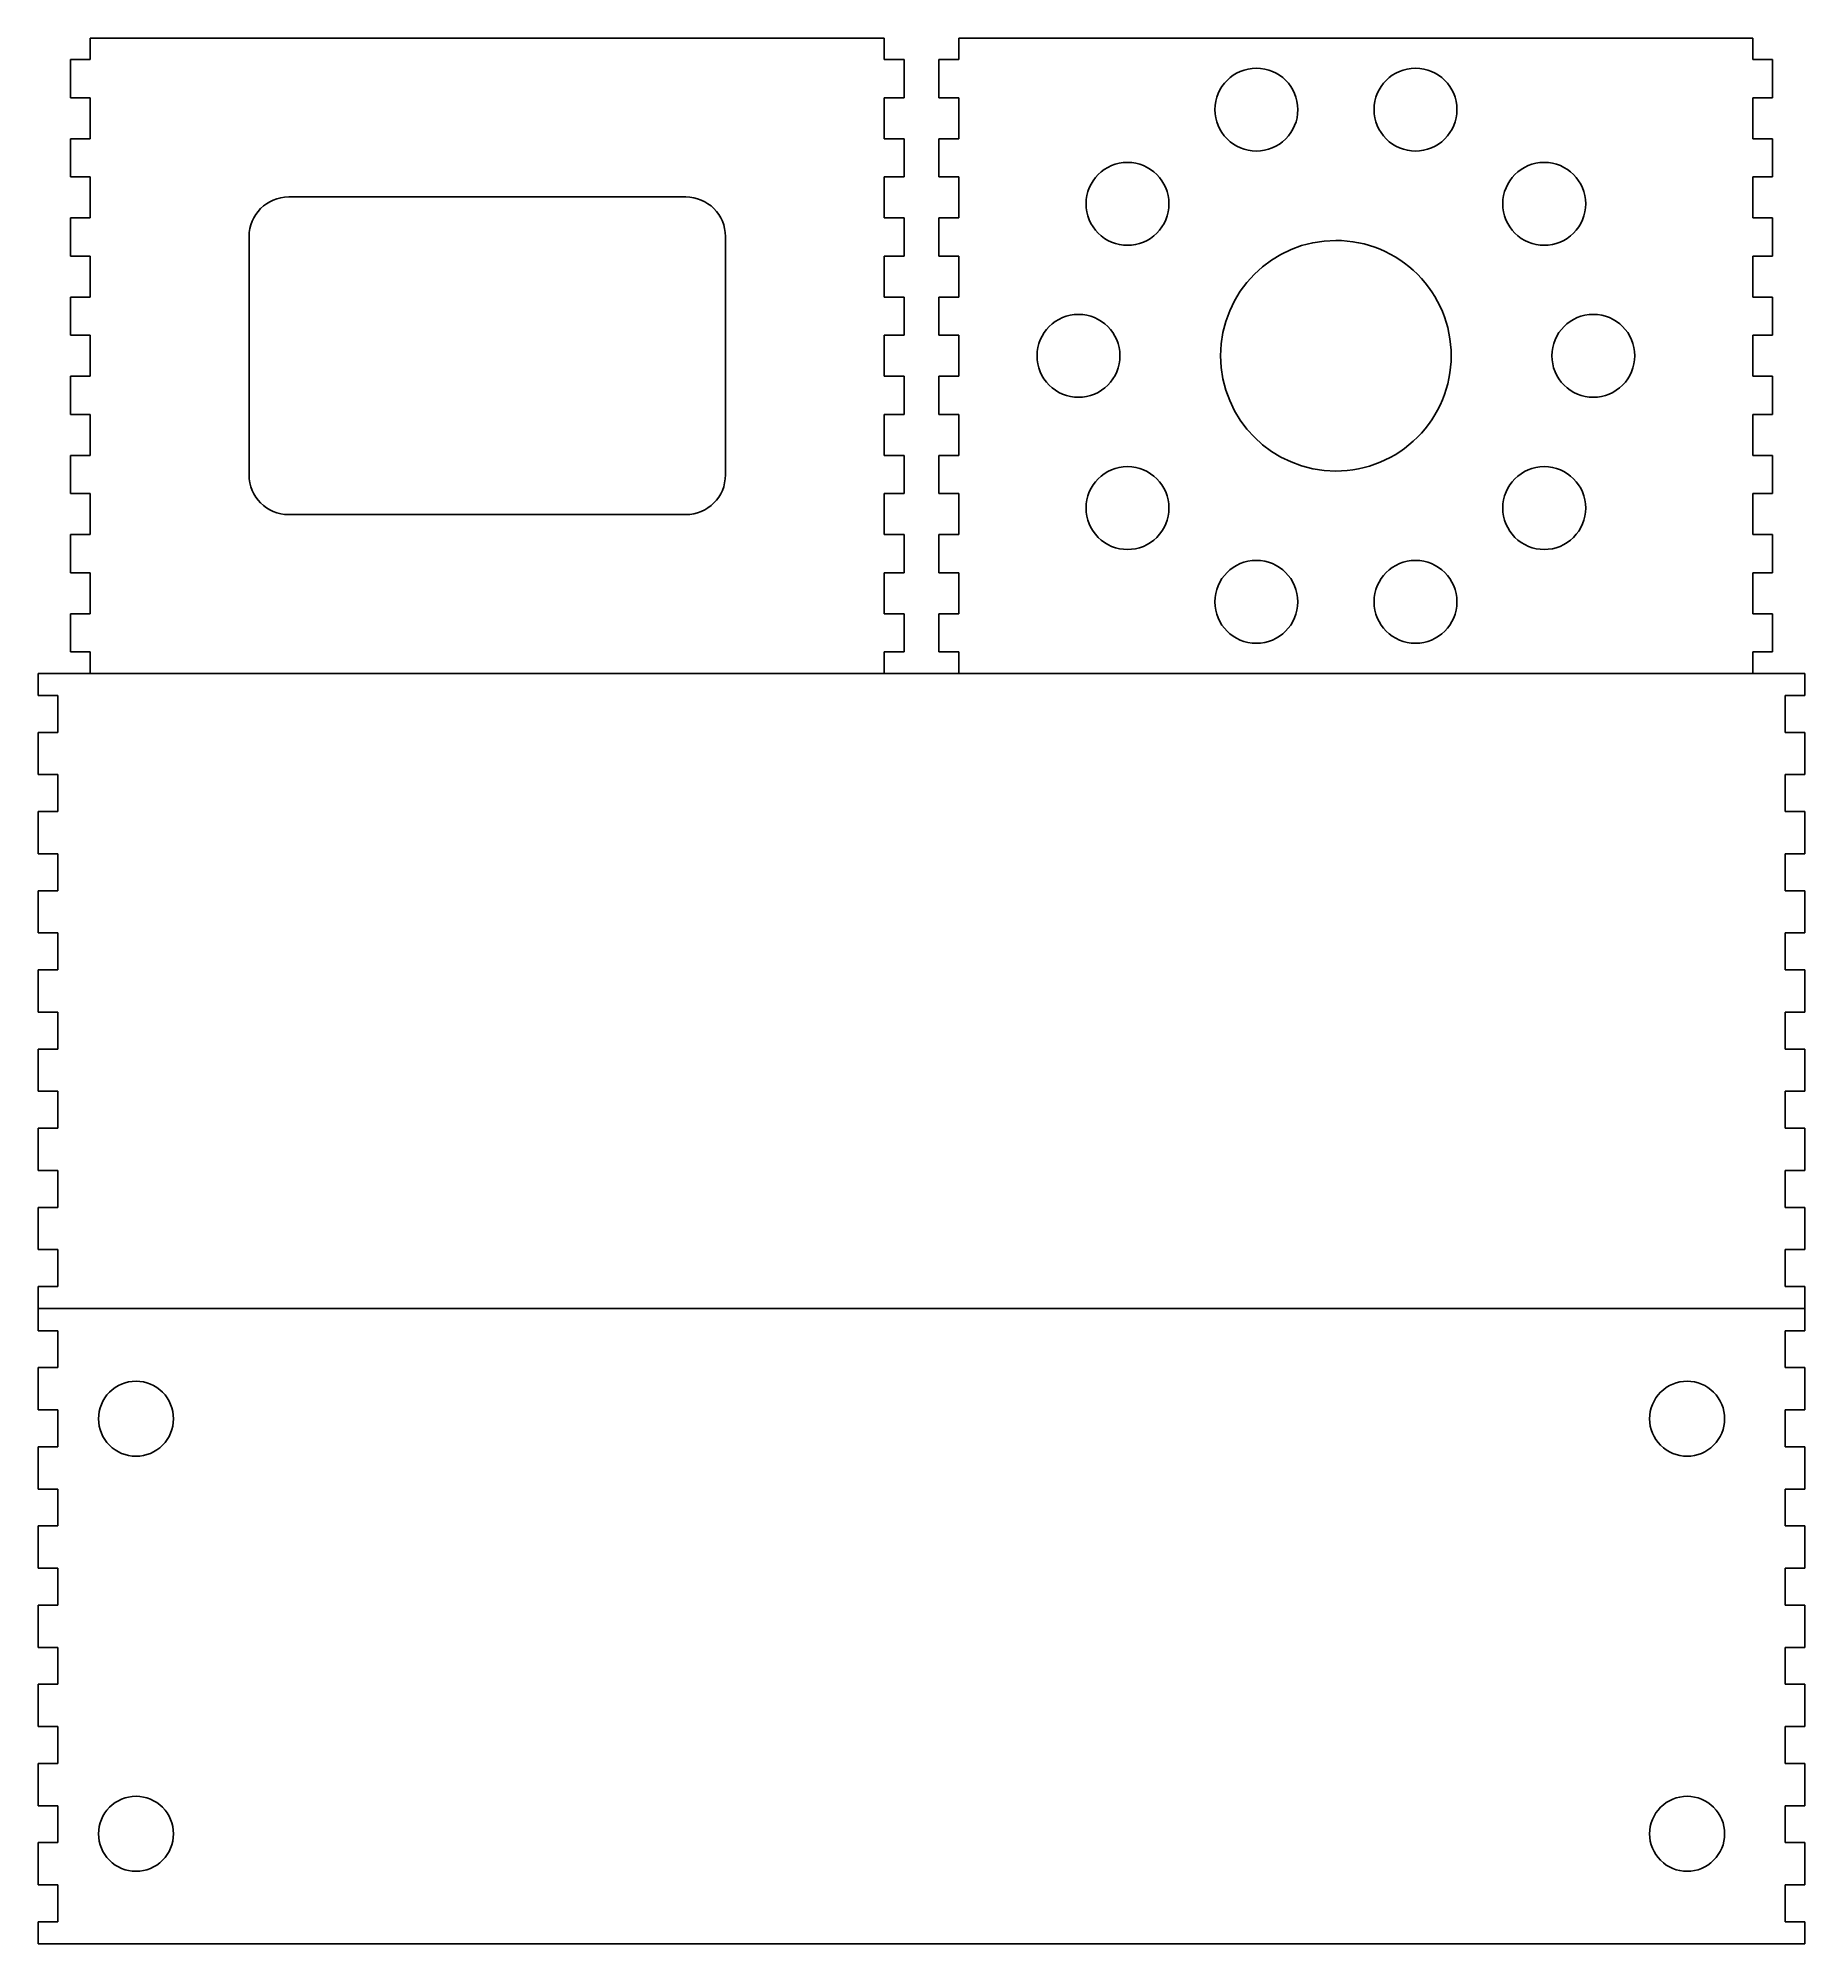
# Model space of a CAD drawing. Extents: x 10 to 293, y 10 to 315.
import ezdxf

# ---------------------------------------------------------------- set-up
doc = ezdxf.new("R2010")
doc.units = 0
doc.layers.add('Layer_1', color=7, linetype='CONTINUOUS')

msp = doc.modelspace()

# ---------------------------------------------------------------- linework, layer by layer
at = {"layer": 'Layer_1', "color": 7}
for p, q in [((18.43485, 314.9), (21.88303, 314.9)), ((18.43485, 311.45889), (18.43485, 314.9)), ((21.88303, 314.9), (21.88303, 314.9)), ((21.88303, 314.9), (27.97303, 314.9)), ((27.97303, 314.9), (27.97303, 314.9)), ((27.97303, 314.9), (34.55121, 314.9)), ((34.55121, 314.9), (34.55121, 314.9)), ((34.55121, 314.9), (40.64121, 314.9)), ((40.64121, 314.9), (40.64121, 314.9)), ((40.64121, 314.9), (47.21939, 314.9)), ((47.21939, 314.9), (47.21939, 314.9)), ((47.21939, 314.9), (53.30939, 314.9)), ((53.30939, 314.9), (53.30939, 314.9)), ((53.30939, 314.9), (59.88758, 314.9)), ((59.88758, 314.9), (59.88758, 314.9)), ((59.88758, 314.9), (65.97758, 314.9)), ((65.97758, 314.9), (65.97758, 314.9)), ((65.97758, 314.9), (72.55576, 314.9)), ((72.55576, 314.9), (72.55576, 314.9)), ((72.55576, 314.9), (78.64576, 314.9)), ((78.64576, 314.9), (78.64576, 314.9)), ((78.64576, 314.9), (85.22394, 314.9)), ((85.22394, 314.9), (85.22394, 314.9)), ((85.22394, 314.9), (91.31394, 314.9)), ((91.31394, 314.9), (91.31394, 314.9)), ((91.31394, 314.9), (97.89212, 314.9)), ((97.89212, 314.9), (97.89212, 314.9)), ((97.89212, 314.9), (103.98212, 314.9)), ((103.98212, 314.9), (103.98212, 314.9)), ((103.98212, 314.9), (110.56031, 314.9)), ((110.56031, 314.9), (110.56031, 314.9)), ((110.56031, 314.9), (116.65031, 314.9)), ((116.65031, 314.9), (116.65031, 314.9)), ((116.65031, 314.9), (123.228485, 314.9)), ((123.228485, 314.9), (123.228485, 314.9)), ((123.228485, 314.9), (129.318485, 314.9)), ((129.318485, 314.9), (129.318485, 314.9)), ((129.318485, 314.9), (135.896665, 314.9)), ((135.896665, 314.9), (135.896665, 314.9)), ((135.896665, 314.9), (141.986665, 314.9)), ((141.986665, 314.9), (141.986665, 314.9)), ((141.986665, 314.9), (145.434845, 314.9)), ((145.434845, 314.9), (145.434845, 311.45889)), ((157.345125, 314.9), (160.793305, 314.9)), ((157.345125, 311.45889), (157.345125, 314.9)), ((160.793305, 314.9), (160.793305, 314.9)), ((160.793305, 314.9), (166.883305, 314.9)), ((166.883305, 314.9), (166.883305, 314.9)), ((166.883305, 314.9), (173.461485, 314.9)), ((173.461485, 314.9), (173.461485, 314.9)), ((173.461485, 314.9), (179.551485, 314.9)), ((179.551485, 314.9), (179.551485, 314.9)), ((179.551485, 314.9), (186.129665, 314.9)), ((186.129665, 314.9), (186.129665, 314.9)), ((186.129665, 314.9), (192.219665, 314.9)), ((192.219665, 314.9), (192.219665, 314.9)), ((192.219665, 314.9), (198.797855, 314.9)), ((198.797855, 314.9), (198.797855, 314.9)), ((198.797855, 314.9), (204.887855, 314.9)), ((204.887855, 314.9), (204.887855, 314.9)), ((204.887855, 314.9), (211.466035, 314.9)), ((211.466035, 314.9), (211.466035, 314.9)), ((211.466035, 314.9), (217.556035, 314.9)), ((217.556035, 314.9), (217.556035, 314.9)), ((217.556035, 314.9), (224.134215, 314.9)), ((224.134215, 314.9), (224.134215, 314.9)), ((224.134215, 314.9), (230.224215, 314.9)), ((230.224215, 314.9), (230.224215, 314.9)), ((230.224215, 314.9), (236.802395, 314.9)), ((236.802395, 314.9), (236.802395, 314.9)), ((236.802395, 314.9), (242.892395, 314.9)), ((242.892395, 314.9), (242.892395, 314.9)), ((242.892395, 314.9), (249.470585, 314.9)), ((249.470585, 314.9), (249.470585, 314.9)), ((249.470585, 314.9), (255.560585, 314.9)), ((255.560585, 314.9), (255.560585, 314.9)), ((255.560585, 314.9), (262.138765, 314.9)), ((262.138765, 314.9), (262.138765, 314.9)), ((262.138765, 314.9), (268.228765, 314.9)), ((268.228765, 314.9), (268.228765, 314.9)), ((268.228765, 314.9), (274.806945, 314.9)), ((274.806945, 314.9), (274.806945, 314.9)), ((274.806945, 314.9), (280.896945, 314.9)), ((280.896945, 314.9), (280.896945, 314.9)), ((280.896945, 314.9), (284.345125, 314.9)), ((284.345125, 314.9), (284.345125, 311.45889)), ((15.25985, 305.36889), (15.25985, 311.45889)), ((15.25985, 311.45889), (18.43485, 311.45889)), ((145.434845, 311.45889), (148.609845, 311.45889)), ((148.609845, 311.45889), (148.609845, 305.36889)), ((154.170125, 305.36889), (154.170125, 311.45889)), ((154.170125, 311.45889), (157.345125, 311.45889)), ((284.345125, 311.45889), (287.520125, 311.45889)), ((287.520125, 311.45889), (287.520125, 305.36889)), ((18.43485, 305.36889), (15.25985, 305.36889)), ((18.43485, 298.79777), (18.43485, 305.36889)), ((148.609845, 305.36889), (145.434845, 305.36889)), ((145.434845, 305.36889), (145.434845, 298.79777)), ((157.345125, 305.36889), (154.170125, 305.36889)), ((157.345125, 298.79778), (157.345125, 305.36889)), ((287.520125, 305.36889), (284.345125, 305.36889)), ((284.345125, 305.36889), (284.345125, 298.79778)), ((211.578765, 303.4591), (211.578765, 303.4591)), ((237.028085, 303.4591), (237.028085, 303.4591)), ((15.25985, 292.70777), (15.25985, 298.79777)), ((15.25985, 298.79777), (18.43485, 298.79777)), ((145.434845, 298.79777), (148.609845, 298.79777)), ((148.609845, 298.79777), (148.609845, 292.70777)), ((154.170125, 292.70778), (154.170125, 298.79778)), ((154.170125, 298.79778), (157.345125, 298.79778)), ((284.345125, 298.79778), (287.520125, 298.79778)), ((287.520125, 298.79778), (287.520125, 292.70778)), ((18.43485, 292.70777), (15.25985, 292.70777)), ((18.43485, 286.13666), (18.43485, 292.70777)), ((148.609845, 292.70777), (145.434845, 292.70777)), ((145.434845, 292.70777), (145.434845, 286.13666)), ((157.345125, 292.70778), (154.170125, 292.70778)), ((157.345125, 286.13667), (157.345125, 292.70778)), ((287.520125, 292.70778), (284.345125, 292.70778)), ((284.345125, 292.70778), (284.345125, 286.13667)), ((50.18485, 289.49999), (113.68481, 289.49999)), ((50.18485, 289.49999), (50.18485, 289.49999)), ((190.965235, 288.392207), (190.965235, 288.392207)), ((257.620145, 288.392207), (257.620145, 288.392207)), ((15.25985, 280.04666), (15.25985, 286.13666)), ((15.25985, 286.13666), (18.43485, 286.13666)), ((145.434845, 286.13666), (148.609845, 286.13666)), ((148.609845, 286.13666), (148.609845, 280.04666)), ((154.170125, 280.04667), (154.170125, 286.13667)), ((154.170125, 286.13667), (157.345125, 286.13667)), ((284.345125, 286.13667), (287.520125, 286.13667)), ((287.520125, 286.13667), (287.520125, 280.04667)), ((43.83487, 245.05001), (43.83487, 283.14999)), ((120.03482, 283.14999), (120.03482, 245.05001)), ((18.43485, 280.04666), (15.25985, 280.04666)), ((18.43485, 273.47555), (18.43485, 280.04666)), ((148.609845, 280.04666), (145.434845, 280.04666)), ((145.434845, 280.04666), (145.434845, 273.47555)), ((157.345125, 280.04667), (154.170125, 280.04667)), ((157.345125, 273.47556), (157.345125, 280.04667)), ((287.520125, 280.04667), (284.345125, 280.04667)), ((284.345125, 280.04667), (284.345125, 273.47556)), ((15.25985, 267.38555), (15.25985, 273.47555)), ((15.25985, 273.47555), (18.43485, 273.47555)), ((145.434845, 273.47555), (148.609845, 273.47555)), ((148.609845, 273.47555), (148.609845, 267.38555)), ((154.170125, 267.38556), (154.170125, 273.47556)), ((154.170125, 273.47556), (157.345125, 273.47556)), ((284.345125, 273.47556), (287.520125, 273.47556)), ((287.520125, 273.47556), (287.520125, 267.38556)), ((18.43485, 267.38555), (15.25985, 267.38555)), ((18.43485, 260.81444), (18.43485, 267.38555)), ((148.609845, 267.38555), (145.434845, 267.38555)), ((145.434845, 267.38555), (145.434845, 260.81444)), ((157.345125, 267.38556), (154.170125, 267.38556)), ((157.345125, 260.81445), (157.345125, 267.38556)), ((287.520125, 267.38556), (284.345125, 267.38556)), ((284.345125, 267.38556), (284.345125, 260.81445)), ((183.127335, 264.085632), (183.127335, 264.085632)), ((236.112835, 264.100004), (236.112835, 264.100004)), ((265.471715, 264.085632), (265.471715, 264.085632)), ((15.25985, 254.72444), (15.25985, 260.81444)), ((15.25985, 260.81444), (18.43485, 260.81444)), ((145.434845, 260.81444), (148.609845, 260.81444)), ((148.609845, 260.81444), (148.609845, 254.72444)), ((154.170125, 254.72445), (154.170125, 260.81445)), ((154.170125, 260.81445), (157.345125, 260.81445)), ((284.345125, 260.81445), (287.520125, 260.81445)), ((287.520125, 260.81445), (287.520125, 254.72445)), ((18.43485, 254.72444), (15.25985, 254.72444)), ((18.43485, 248.15333), (18.43485, 254.72444)), ((148.609845, 254.72444), (145.434845, 254.72444)), ((145.434845, 254.72444), (145.434845, 248.15333)), ((157.345125, 254.72445), (154.170125, 254.72445)), ((157.345125, 248.15333), (157.345125, 254.72445)), ((287.520125, 254.72445), (284.345125, 254.72445)), ((284.345125, 254.72445), (284.345125, 248.15333)), ((15.25985, 242.06333), (15.25985, 248.15333)), ((15.25985, 248.15333), (18.43485, 248.15333)), ((145.434845, 248.15333), (148.609845, 248.15333)), ((148.609845, 248.15333), (148.609845, 242.06333)), ((154.170125, 242.06333), (154.170125, 248.15333)), ((154.170125, 248.15333), (157.345125, 248.15333)), ((284.345125, 248.15333), (287.520125, 248.15333)), ((287.520125, 248.15333), (287.520125, 242.06333)), ((18.43485, 242.06333), (15.25985, 242.06333)), ((18.43485, 235.49222), (18.43485, 242.06333)), ((148.609845, 242.06333), (145.434845, 242.06333)), ((145.434845, 242.06333), (145.434845, 235.49222)), ((157.345125, 242.06333), (154.170125, 242.06333)), ((157.345125, 235.49222), (157.345125, 242.06333)), ((287.520125, 242.06333), (284.345125, 242.06333)), ((284.345125, 242.06333), (284.345125, 235.49222)), ((113.68481, 238.70001), (50.18485, 238.70001)), ((190.965235, 239.741608), (190.965235, 239.741608)), ((257.620145, 239.741608), (257.620145, 239.741608)), ((15.25985, 229.40222), (15.25985, 235.49222)), ((15.25985, 235.49222), (18.43485, 235.49222)), ((145.434845, 235.49222), (148.609845, 235.49222)), ((148.609845, 235.49222), (148.609845, 229.40222)), ((154.170125, 229.40222), (154.170125, 235.49222)), ((154.170125, 235.49222), (157.345125, 235.49222)), ((284.345125, 235.49222), (287.520125, 235.49222)), ((287.520125, 235.49222), (287.520125, 229.40222)), ((18.43485, 229.40222), (15.25985, 229.40222)), ((18.43485, 222.83111), (18.43485, 229.40222)), ((148.609845, 229.40222), (145.434845, 229.40222)), ((145.434845, 229.40222), (145.434845, 222.83111)), ((157.345125, 229.40222), (154.170125, 229.40222)), ((157.345125, 222.83111), (157.345125, 229.40222)), ((287.520125, 229.40222), (284.345125, 229.40222)), ((284.345125, 229.40222), (284.345125, 222.83111)), ((15.25985, 216.74111), (15.25985, 222.83111)), ((15.25985, 222.83111), (18.43485, 222.83111)), ((145.434845, 222.83111), (148.609845, 222.83111)), ((148.609845, 222.83111), (148.609845, 216.74111)), ((154.170125, 216.74111), (154.170125, 222.83111)), ((154.170125, 222.83111), (157.345125, 222.83111)), ((211.571845, 224.740892), (211.571845, 224.740892)), ((237.028085, 224.740892), (237.028085, 224.740892)), ((284.345125, 222.83111), (287.520125, 222.83111)), ((287.520125, 222.83111), (287.520125, 216.74111)), ((18.43485, 216.74111), (15.25985, 216.74111)), ((18.43485, 213.3), (18.43485, 216.74111)), ((148.609845, 216.74111), (145.434845, 216.74111)), ((145.434845, 216.74111), (145.434845, 213.3)), ((157.345125, 216.74111), (154.170125, 216.74111)), ((157.345125, 213.3), (157.345125, 216.74111)), ((287.520125, 216.74111), (284.345125, 216.74111)), ((284.345125, 216.74111), (284.345125, 213.3)), ((10.1, 209.76889), (10.1, 213.3)), ((10.1, 213.3), (16.07916, 213.3)), ((16.07916, 213.3), (16.07916, 213.3)), ((16.07916, 213.3), (22.16916, 213.3)), ((22.16916, 213.3), (22.16916, 213.3)), ((22.16916, 213.3), (28.10333, 213.3)), ((28.10333, 213.3), (28.10333, 213.3)), ((28.10333, 213.3), (34.19333, 213.3)), ((34.19333, 213.3), (34.19333, 213.3)), ((34.19333, 213.3), (40.1275, 213.3)), ((40.1275, 213.3), (40.1275, 213.3)), ((40.1275, 213.3), (46.2175, 213.3)), ((46.2175, 213.3), (46.2175, 213.3)), ((46.2175, 213.3), (52.15166, 213.3)), ((52.15166, 213.3), (52.15166, 213.3)), ((52.15166, 213.3), (58.24166, 213.3)), ((58.24166, 213.3), (58.24166, 213.3)), ((58.24166, 213.3), (64.17583, 213.3)), ((64.17583, 213.3), (64.17583, 213.3)), ((64.17583, 213.3), (70.26583, 213.3)), ((70.26583, 213.3), (70.26583, 213.3)), ((70.26583, 213.3), (76.19999, 213.3)), ((76.19999, 213.3), (76.19999, 213.3)), ((76.19999, 213.3), (82.28999, 213.3)), ((82.28999, 213.3), (82.28999, 213.3)), ((82.28999, 213.3), (88.22416, 213.3)), ((88.22416, 213.3), (88.22416, 213.3)), ((88.22416, 213.3), (94.31416, 213.3)), ((94.31416, 213.3), (94.31416, 213.3)), ((94.31416, 213.3), (100.24833, 213.3)), ((100.24833, 213.3), (100.24833, 213.3)), ((100.24833, 213.3), (106.33833, 213.3)), ((106.33833, 213.3), (106.33833, 213.3)), ((106.33833, 213.3), (112.27249, 213.3)), ((112.27249, 213.3), (112.27249, 213.3)), ((112.27249, 213.3), (118.36249, 213.3)), ((118.36249, 213.3), (118.36249, 213.3)), ((118.36249, 213.3), (124.296655, 213.3)), ((124.296655, 213.3), (124.296655, 213.3)), ((124.296655, 213.3), (130.386655, 213.3)), ((130.386655, 213.3), (130.386655, 213.3)), ((130.386655, 213.3), (136.320815, 213.3)), ((136.320815, 213.3), (136.320815, 213.3)), ((136.320815, 213.3), (142.410815, 213.3)), ((142.410815, 213.3), (142.410815, 213.3)), ((142.410815, 213.3), (148.344985, 213.3)), ((148.344985, 213.3), (148.344985, 213.3)), ((148.344985, 213.3), (154.434985, 213.3)), ((154.434985, 213.3), (154.434985, 213.3)), ((154.434985, 213.3), (160.369155, 213.3)), ((160.369155, 213.3), (160.369155, 213.3)), ((160.369155, 213.3), (166.459155, 213.3)), ((166.459155, 213.3), (166.459155, 213.3)), ((166.459155, 213.3), (172.393315, 213.3)), ((172.393315, 213.3), (172.393315, 213.3)), ((172.393315, 213.3), (178.483315, 213.3)), ((178.483315, 213.3), (178.483315, 213.3)), ((178.483315, 213.3), (184.417485, 213.3)), ((184.417485, 213.3), (184.417485, 213.3)), ((184.417485, 213.3), (190.507485, 213.3)), ((190.507485, 213.3), (190.507485, 213.3)), ((190.507485, 213.3), (196.441645, 213.3)), ((196.441645, 213.3), (196.441645, 213.3)), ((196.441645, 213.3), (202.531645, 213.3)), ((202.531645, 213.3), (202.531645, 213.3)), ((202.531645, 213.3), (208.465815, 213.3)), ((208.465815, 213.3), (208.465815, 213.3)), ((208.465815, 213.3), (214.555815, 213.3)), ((214.555815, 213.3), (214.555815, 213.3)), ((214.555815, 213.3), (220.489985, 213.3)), ((220.489985, 213.3), (220.489985, 213.3)), ((220.489985, 213.3), (226.579985, 213.3)), ((226.579985, 213.3), (226.579985, 213.3)), ((226.579985, 213.3), (232.514145, 213.3)), ((232.514145, 213.3), (232.514145, 213.3)), ((232.514145, 213.3), (238.604145, 213.3)), ((238.604145, 213.3), (238.604145, 213.3)), ((238.604145, 213.3), (244.538315, 213.3)), ((244.538315, 213.3), (244.538315, 213.3)), ((244.538315, 213.3), (250.628315, 213.3)), ((250.628315, 213.3), (250.628315, 213.3)), ((250.628315, 213.3), (256.562485, 213.3)), ((256.562485, 213.3), (256.562485, 213.3)), ((256.562485, 213.3), (262.652485, 213.3)), ((262.652485, 213.3), (262.652485, 213.3)), ((262.652485, 213.3), (268.586645, 213.3)), ((268.586645, 213.3), (268.586645, 213.3)), ((268.586645, 213.3), (274.676645, 213.3)), ((274.676645, 213.3), (274.676645, 213.3)), ((274.676645, 213.3), (280.610815, 213.3)), ((280.610815, 213.3), (280.610815, 213.3)), ((280.610815, 213.3), (286.700815, 213.3)), ((286.700815, 213.3), (286.700815, 213.3)), ((286.700815, 213.3), (292.679975, 213.3)), ((292.679975, 213.3), (292.679975, 209.76889)), ((13.275, 209.76889), (10.1, 209.76889)), ((13.275, 203.85889), (13.275, 209.76889)), ((292.679975, 209.76889), (289.504975, 209.76889)), ((289.504975, 209.76889), (289.504975, 203.85889)), ((10.1, 197.107782), (10.1, 203.85889)), ((10.1, 203.85889), (13.275, 203.85889)), ((289.504975, 203.85889), (292.679975, 203.85889)), ((292.679975, 203.85889), (292.679975, 197.107782)), ((13.275, 197.107782), (10.1, 197.107782)), ((13.275, 191.197782), (13.275, 197.107782)), ((292.679975, 197.107782), (289.504975, 197.107782)), ((289.504975, 197.107782), (289.504975, 191.197782)), ((10.1, 184.446662), (10.1, 191.197782)), ((10.1, 191.197782), (13.275, 191.197782)), ((289.504975, 191.197782), (292.679975, 191.197782)), ((292.679975, 191.197782), (292.679975, 184.446662)), ((13.275, 184.446662), (10.1, 184.446662)), ((13.275, 178.536662), (13.275, 184.446662)), ((292.679975, 184.446662), (289.504975, 184.446662)), ((289.504975, 184.446662), (289.504975, 178.536662)), ((10.1, 171.785552), (10.1, 178.536662)), ((10.1, 178.536662), (13.275, 178.536662)), ((289.504975, 178.536662), (292.679975, 178.536662)), ((292.679975, 178.536662), (292.679975, 171.785552)), ((13.275, 171.785552), (10.1, 171.785552)), ((13.275, 165.875552), (13.275, 171.785552)), ((292.679975, 171.785552), (289.504975, 171.785552)), ((289.504975, 171.785552), (289.504975, 165.875552)), ((10.1, 159.124442), (10.1, 165.875552)), ((10.1, 165.875552), (13.275, 165.875552)), ((289.504975, 165.875552), (292.679975, 165.875552)), ((292.679975, 165.875552), (292.679975, 159.124442)), ((13.275, 159.124442), (10.1, 159.124442)), ((13.275, 153.214442), (13.275, 159.124442)), ((292.679975, 159.124442), (289.504975, 159.124442)), ((289.504975, 159.124442), (289.504975, 153.214442)), ((10.1, 146.463332), (10.1, 153.214442)), ((10.1, 153.214442), (13.275, 153.214442)), ((289.504975, 153.214442), (292.679975, 153.214442)), ((292.679975, 153.214442), (292.679975, 146.463332)), ((13.275, 146.463332), (10.1, 146.463332)), ((13.275, 140.553332), (13.275, 146.463332)), ((292.679975, 146.463332), (289.504975, 146.463332)), ((289.504975, 146.463332), (289.504975, 140.553332)), ((10.1, 133.802222), (10.1, 140.553332)), ((10.1, 140.553332), (13.275, 140.553332)), ((289.504975, 140.553332), (292.679975, 140.553332)), ((292.679975, 140.553332), (292.679975, 133.802222)), ((13.275, 133.802222), (10.1, 133.802222)), ((13.275, 127.892222), (13.275, 133.802222)), ((292.679975, 133.802222), (289.504975, 133.802222)), ((289.504975, 133.802222), (289.504975, 127.892222)), ((10.1, 121.141112), (10.1, 127.892222)), ((10.1, 127.892222), (13.275, 127.892222)), ((289.504975, 127.892222), (292.679975, 127.892222)), ((292.679975, 127.892222), (292.679975, 121.141112)), ((13.275, 121.141112), (10.1, 121.141112)), ((13.275, 115.231112), (13.275, 121.141112)), ((292.679975, 121.141112), (289.504975, 121.141112)), ((289.504975, 121.141112), (289.504975, 115.231112)), ((10.1, 111.700002), (10.1, 115.231112)), ((10.1, 115.231112), (13.275, 115.231112)), ((289.504975, 115.231112), (292.679975, 115.231112)), ((292.679975, 115.231112), (292.679975, 111.700002)), ((10.1, 108.168892), (10.1, 111.700002)), ((10.1, 111.700002), (16.07916, 111.700002)), ((16.07916, 111.700002), (16.07916, 111.700002)), ((16.07916, 111.700002), (22.16916, 111.700002)), ((22.16916, 111.700002), (22.16916, 111.700002)), ((22.16916, 111.700002), (28.10333, 111.700002)), ((28.10333, 111.700002), (28.10333, 111.700002)), ((28.10333, 111.700002), (34.19333, 111.700002)), ((34.19333, 111.700002), (34.19333, 111.700002)), ((34.19333, 111.700002), (40.1275, 111.700002)), ((40.1275, 111.700002), (40.1275, 111.700002)), ((40.1275, 111.700002), (46.2175, 111.700002)), ((46.2175, 111.700002), (46.2175, 111.700002)), ((46.2175, 111.700002), (52.15166, 111.700002)), ((52.15166, 111.700002), (52.15166, 111.700002)), ((52.15166, 111.700002), (58.24166, 111.700002)), ((58.24166, 111.700002), (58.24166, 111.700002)), ((58.24166, 111.700002), (64.17583, 111.700002)), ((64.17583, 111.700002), (64.17583, 111.700002)), ((64.17583, 111.700002), (70.26583, 111.700002)), ((70.26583, 111.700002), (70.26583, 111.700002)), ((70.26583, 111.700002), (76.19999, 111.700002)), ((76.19999, 111.700002), (76.19999, 111.700002)), ((76.19999, 111.700002), (82.28999, 111.700002)), ((82.28999, 111.700002), (82.28999, 111.700002)), ((82.28999, 111.700002), (88.22416, 111.700002)), ((88.22416, 111.700002), (88.22416, 111.700002)), ((88.22416, 111.700002), (94.31416, 111.700002)), ((94.31416, 111.700002), (94.31416, 111.700002)), ((94.31416, 111.700002), (100.24833, 111.700002)), ((100.24833, 111.700002), (100.24833, 111.700002)), ((100.24833, 111.700002), (106.33833, 111.700002)), ((106.33833, 111.700002), (106.33833, 111.700002)), ((106.33833, 111.700002), (112.27249, 111.700002)), ((112.27249, 111.700002), (112.27249, 111.700002)), ((112.27249, 111.700002), (118.36249, 111.700002)), ((118.36249, 111.700002), (118.36249, 111.700002)), ((118.36249, 111.700002), (124.296655, 111.700002)), ((124.296655, 111.700002), (124.296655, 111.700002)), ((124.296655, 111.700002), (130.386655, 111.700002)), ((130.386655, 111.700002), (130.386655, 111.700002)), ((130.386655, 111.700002), (136.320815, 111.700002)), ((136.320815, 111.700002), (136.320815, 111.700002)), ((136.320815, 111.700002), (142.410815, 111.700002)), ((142.410815, 111.700002), (142.410815, 111.700002)), ((142.410815, 111.700002), (148.344985, 111.700002)), ((148.344985, 111.700002), (148.344985, 111.700002)), ((148.344985, 111.700002), (154.434985, 111.700002)), ((154.434985, 111.700002), (154.434985, 111.700002)), ((154.434985, 111.700002), (160.369155, 111.700002)), ((160.369155, 111.700002), (160.369155, 111.700002)), ((160.369155, 111.700002), (166.459155, 111.700002)), ((166.459155, 111.700002), (166.459155, 111.700002)), ((166.459155, 111.700002), (172.393315, 111.700002)), ((172.393315, 111.700002), (172.393315, 111.700002)), ((172.393315, 111.700002), (178.483315, 111.700002)), ((178.483315, 111.700002), (178.483315, 111.700002)), ((178.483315, 111.700002), (184.417485, 111.700002)), ((184.417485, 111.700002), (184.417485, 111.700002)), ((184.417485, 111.700002), (190.507485, 111.700002)), ((190.507485, 111.700002), (190.507485, 111.700002)), ((190.507485, 111.700002), (196.441645, 111.700002)), ((196.441645, 111.700002), (196.441645, 111.700002)), ((196.441645, 111.700002), (202.531645, 111.700002)), ((202.531645, 111.700002), (202.531645, 111.700002)), ((202.531645, 111.700002), (208.465815, 111.700002)), ((208.465815, 111.700002), (208.465815, 111.700002)), ((208.465815, 111.700002), (214.555815, 111.700002)), ((214.555815, 111.700002), (214.555815, 111.700002)), ((214.555815, 111.700002), (220.489985, 111.700002)), ((220.489985, 111.700002), (220.489985, 111.700002)), ((220.489985, 111.700002), (226.579985, 111.700002)), ((226.579985, 111.700002), (226.579985, 111.700002)), ((226.579985, 111.700002), (232.514145, 111.700002)), ((232.514145, 111.700002), (232.514145, 111.700002)), ((232.514145, 111.700002), (238.604145, 111.700002)), ((238.604145, 111.700002), (238.604145, 111.700002)), ((238.604145, 111.700002), (244.538315, 111.700002)), ((244.538315, 111.700002), (244.538315, 111.700002)), ((244.538315, 111.700002), (250.628315, 111.700002)), ((250.628315, 111.700002), (250.628315, 111.700002)), ((250.628315, 111.700002), (256.562485, 111.700002)), ((256.562485, 111.700002), (256.562485, 111.700002)), ((256.562485, 111.700002), (262.652485, 111.700002)), ((262.652485, 111.700002), (262.652485, 111.700002)), ((262.652485, 111.700002), (268.586645, 111.700002)), ((268.586645, 111.700002), (268.586645, 111.700002)), ((268.586645, 111.700002), (274.676645, 111.700002)), ((274.676645, 111.700002), (274.676645, 111.700002)), ((274.676645, 111.700002), (280.610815, 111.700002)), ((280.610815, 111.700002), (280.610815, 111.700002)), ((280.610815, 111.700002), (286.700815, 111.700002)), ((286.700815, 111.700002), (286.700815, 111.700002)), ((286.700815, 111.700002), (292.679975, 111.700002)), ((292.679975, 111.700002), (292.679975, 108.168892)), ((13.275, 108.168892), (10.1, 108.168892)), ((13.275, 102.258892), (13.275, 108.168892)), ((292.679975, 108.168892), (289.504975, 108.168892)), ((289.504975, 108.168892), (289.504975, 102.258892)), ((10.1, 95.507782), (10.1, 102.258892)), ((10.1, 102.258892), (13.275, 102.258892)), ((289.504975, 102.258892), (292.679975, 102.258892)), ((292.679975, 102.258892), (292.679975, 95.507782)), ((13.275, 95.507782), (10.1, 95.507782)), ((13.275, 89.597782), (13.275, 95.507782)), ((292.679975, 95.507782), (289.504975, 95.507782)), ((289.504975, 95.507782), (289.504975, 89.597782)), ((31.756108, 94.091762), (31.756108, 94.091762)), ((279.843885, 94.091762), (279.843885, 94.091762)), ((10.1, 82.846672), (10.1, 89.597782)), ((10.1, 89.597782), (13.275, 89.597782)), ((289.504975, 89.597782), (292.679975, 89.597782)), ((292.679975, 89.597782), (292.679975, 82.846672)), ((13.275, 82.846672), (10.1, 82.846672)), ((13.275, 76.936672), (13.275, 82.846672)), ((292.679975, 82.846672), (289.504975, 82.846672)), ((289.504975, 82.846672), (289.504975, 76.936672)), ((10.1, 70.185562), (10.1, 76.936672)), ((10.1, 76.936672), (13.275, 76.936672)), ((289.504975, 76.936672), (292.679975, 76.936672)), ((292.679975, 76.936672), (292.679975, 70.185562)), ((13.275, 70.185562), (10.1, 70.185562)), ((13.275, 64.275562), (13.275, 70.185562)), ((292.679975, 70.185562), (289.504975, 70.185562)), ((289.504975, 70.185562), (289.504975, 64.275562)), ((10.1, 57.524442), (10.1, 64.275562)), ((10.1, 64.275562), (13.275, 64.275562)), ((289.504975, 64.275562), (292.679975, 64.275562)), ((292.679975, 64.275562), (292.679975, 57.524442)), ((13.275, 57.524442), (10.1, 57.524442)), ((13.275, 51.614442), (13.275, 57.524442)), ((292.679975, 57.524442), (289.504975, 57.524442)), ((289.504975, 57.524442), (289.504975, 51.614442)), ((10.1, 44.863332), (10.1, 51.614442)), ((10.1, 51.614442), (13.275, 51.614442)), ((289.504975, 51.614442), (292.679975, 51.614442)), ((292.679975, 51.614442), (292.679975, 44.863332)), ((13.275, 44.863332), (10.1, 44.863332)), ((13.275, 38.953332), (13.275, 44.863332)), ((292.679975, 44.863332), (289.504975, 44.863332)), ((289.504975, 44.863332), (289.504975, 38.953332)), ((10.1, 32.202222), (10.1, 38.953332)), ((10.1, 38.953332), (13.275, 38.953332)), ((289.504975, 38.953332), (292.679975, 38.953332)), ((292.679975, 38.953332), (292.679975, 32.202222)), ((13.275, 32.202222), (10.1, 32.202222)), ((13.275, 26.292222), (13.275, 32.202222)), ((292.679975, 32.202222), (289.504975, 32.202222)), ((289.504975, 32.202222), (289.504975, 26.292222)), ((31.756108, 27.708222), (31.756108, 27.708222)), ((279.843885, 27.708222), (279.843885, 27.708222)), ((10.1, 19.541112), (10.1, 26.292222)), ((10.1, 26.292222), (13.275, 26.292222)), ((289.504975, 26.292222), (292.679975, 26.292222)), ((292.679975, 26.292222), (292.679975, 19.541112)), ((13.275, 19.541112), (10.1, 19.541112)), ((13.275, 13.631112), (13.275, 19.541112)), ((292.679975, 19.541112), (289.504975, 19.541112)), ((289.504975, 19.541112), (289.504975, 13.631112)), ((10.1, 10.100002), (10.1, 13.631112)), ((10.1, 13.631112), (13.275, 13.631112)), ((289.504975, 13.631112), (292.679975, 13.631112)), ((292.679975, 13.631112), (292.679975, 10.100002)), ((16.07916, 10.100002), (10.1, 10.100002)), ((22.16916, 10.100002), (16.07916, 10.100002)), ((16.07916, 10.100002), (16.07916, 10.100002)), ((28.10333, 10.100002), (22.16916, 10.100002)), ((22.16916, 10.100002), (22.16916, 10.100002)), ((34.19333, 10.100002), (28.10333, 10.100002)), ((28.10333, 10.100002), (28.10333, 10.100002)), ((40.1275, 10.100002), (34.19333, 10.100002)), ((34.19333, 10.100002), (34.19333, 10.100002)), ((46.2175, 10.100002), (40.1275, 10.100002)), ((40.1275, 10.100002), (40.1275, 10.100002)), ((52.15166, 10.100002), (46.2175, 10.100002)), ((46.2175, 10.100002), (46.2175, 10.100002)), ((58.24166, 10.100002), (52.15166, 10.100002)), ((52.15166, 10.100002), (52.15166, 10.100002)), ((64.17583, 10.100002), (58.24166, 10.100002)), ((58.24166, 10.100002), (58.24166, 10.100002)), ((70.26583, 10.100002), (64.17583, 10.100002)), ((64.17583, 10.100002), (64.17583, 10.100002)), ((76.19999, 10.100002), (70.26583, 10.100002)), ((70.26583, 10.100002), (70.26583, 10.100002)), ((82.28999, 10.100002), (76.19999, 10.100002)), ((76.19999, 10.100002), (76.19999, 10.100002)), ((88.22416, 10.100002), (82.28999, 10.100002)), ((82.28999, 10.100002), (82.28999, 10.100002)), ((94.31416, 10.100002), (88.22416, 10.100002)), ((88.22416, 10.100002), (88.22416, 10.100002)), ((100.24833, 10.100002), (94.31416, 10.100002)), ((94.31416, 10.100002), (94.31416, 10.100002)), ((106.33833, 10.100002), (100.24833, 10.100002)), ((100.24833, 10.100002), (100.24833, 10.100002)), ((112.27249, 10.100002), (106.33833, 10.100002)), ((106.33833, 10.100002), (106.33833, 10.100002)), ((118.36249, 10.100002), (112.27249, 10.100002)), ((112.27249, 10.100002), (112.27249, 10.100002)), ((124.296655, 10.100002), (118.36249, 10.100002)), ((118.36249, 10.100002), (118.36249, 10.100002)), ((130.386655, 10.100002), (124.296655, 10.100002)), ((124.296655, 10.100002), (124.296655, 10.100002)), ((136.320815, 10.100002), (130.386655, 10.100002)), ((130.386655, 10.100002), (130.386655, 10.100002)), ((142.410815, 10.100002), (136.320815, 10.100002)), ((136.320815, 10.100002), (136.320815, 10.100002)), ((148.344985, 10.100002), (142.410815, 10.100002)), ((142.410815, 10.100002), (142.410815, 10.100002)), ((154.434985, 10.100002), (148.344985, 10.100002)), ((148.344985, 10.100002), (148.344985, 10.100002)), ((160.369155, 10.100002), (154.434985, 10.100002)), ((154.434985, 10.100002), (154.434985, 10.100002)), ((166.459155, 10.100002), (160.369155, 10.100002)), ((160.369155, 10.100002), (160.369155, 10.100002)), ((172.393315, 10.100002), (166.459155, 10.100002)), ((166.459155, 10.100002), (166.459155, 10.100002)), ((178.483315, 10.100002), (172.393315, 10.100002)), ((172.393315, 10.100002), (172.393315, 10.100002)), ((184.417485, 10.100002), (178.483315, 10.100002)), ((178.483315, 10.100002), (178.483315, 10.100002)), ((190.507485, 10.100002), (184.417485, 10.100002)), ((184.417485, 10.100002), (184.417485, 10.100002)), ((196.441645, 10.100002), (190.507485, 10.100002)), ((190.507485, 10.100002), (190.507485, 10.100002)), ((202.531645, 10.100002), (196.441645, 10.100002)), ((196.441645, 10.100002), (196.441645, 10.100002)), ((208.465815, 10.100002), (202.531645, 10.100002)), ((202.531645, 10.100002), (202.531645, 10.100002)), ((214.555815, 10.100002), (208.465815, 10.100002)), ((208.465815, 10.100002), (208.465815, 10.100002)), ((220.489985, 10.100002), (214.555815, 10.100002)), ((214.555815, 10.100002), (214.555815, 10.100002)), ((226.579985, 10.100002), (220.489985, 10.100002)), ((220.489985, 10.100002), (220.489985, 10.100002)), ((232.514145, 10.100002), (226.579985, 10.100002)), ((226.579985, 10.100002), (226.579985, 10.100002)), ((238.604145, 10.100002), (232.514145, 10.100002)), ((232.514145, 10.100002), (232.514145, 10.100002)), ((244.538315, 10.100002), (238.604145, 10.100002)), ((238.604145, 10.100002), (238.604145, 10.100002)), ((250.628315, 10.100002), (244.538315, 10.100002)), ((244.538315, 10.100002), (244.538315, 10.100002)), ((256.562485, 10.100002), (250.628315, 10.100002)), ((250.628315, 10.100002), (250.628315, 10.100002)), ((262.652485, 10.100002), (256.562485, 10.100002)), ((256.562485, 10.100002), (256.562485, 10.100002)), ((268.586645, 10.100002), (262.652485, 10.100002)), ((262.652485, 10.100002), (262.652485, 10.100002)), ((274.676645, 10.100002), (268.586645, 10.100002)), ((268.586645, 10.100002), (268.586645, 10.100002)), ((280.610815, 10.100002), (274.676645, 10.100002)), ((274.676645, 10.100002), (274.676645, 10.100002)), ((286.700815, 10.100002), (280.610815, 10.100002)), ((280.610815, 10.100002), (280.610815, 10.100002)), ((292.679975, 10.100002), (286.700815, 10.100002)), ((286.700815, 10.100002), (286.700815, 10.100002))]:
    msp.add_line(p, q, dxfattribs=at)
for points in [[(198.319965, 303.4591), (198.319966, 307.120417), (201.288049, 310.0885), (204.949365, 310.0885)], [(204.949365, 310.0885), (208.610681, 310.0885), (211.578764, 307.120417), (211.578765, 303.4591)], [(223.769285, 303.4591), (223.769285, 307.120416), (226.737369, 310.088499), (230.398685, 310.0885)], [(230.398685, 310.0885), (234.060001, 310.088499), (237.028085, 307.120416), (237.028085, 303.4591)], [(200.261671, 298.771404), (199.018417, 300.014658), (198.319965, 301.700873), (198.319965, 303.4591)], [(211.578765, 303.4591), (211.578765, 301.700873), (210.880313, 300.014658), (209.637059, 298.771404)], [(225.71099, 298.771405), (224.467737, 300.014659), (223.769284, 301.700873), (223.769285, 303.4591)], [(237.028085, 303.4591), (237.028086, 301.700873), (236.329633, 300.014659), (235.08638, 298.771405)], [(204.949365, 296.829697), (203.191139, 296.829697), (201.504925, 297.52815), (200.261671, 298.771404)], [(209.637059, 298.771404), (208.393805, 297.52815), (206.707591, 296.829697), (204.949365, 296.829697)], [(230.398685, 296.829697), (228.640458, 296.829697), (226.954244, 297.52815), (225.71099, 298.771405)], [(235.08638, 298.771405), (233.843126, 297.52815), (232.156912, 296.829697), (230.398685, 296.829697)], [(177.706435, 288.392207), (177.706436, 292.053524), (180.674519, 295.021607), (184.335835, 295.021606)], [(184.335835, 295.021606), (187.997151, 295.021607), (190.965234, 292.053524), (190.965235, 288.392207)], [(244.361345, 288.392207), (244.361346, 292.053523), (247.329429, 295.021606), (250.990745, 295.021606)], [(250.990745, 295.021606), (254.652061, 295.021606), (257.620144, 292.053523), (257.620145, 288.392207)], [(43.83487, 283.14999), (43.83487, 286.66789), (46.66697, 289.49999), (50.18485, 289.49999)], [(113.68481, 289.49999), (117.20271, 289.49999), (120.03482, 286.66789), (120.03482, 283.14999)], [(179.648141, 283.704511), (178.404887, 284.947765), (177.706434, 286.63398), (177.706435, 288.392207)], [(190.965235, 288.392207), (190.965236, 286.63398), (190.266783, 284.947765), (189.023529, 283.704511)], [(246.30305, 283.704512), (245.059797, 284.947766), (244.361344, 286.63398), (244.361345, 288.392207)], [(257.620145, 288.392207), (257.620146, 286.63398), (256.921693, 284.947766), (255.67844, 283.704512)], [(184.335835, 281.762804), (182.577608, 281.762804), (180.891394, 282.461257), (179.648141, 283.704511)], [(189.023529, 283.704511), (187.780276, 282.461257), (186.094062, 281.762804), (184.335835, 281.762804)], [(250.990745, 281.762804), (249.232518, 281.762804), (247.546304, 282.461257), (246.30305, 283.704512)], [(255.67844, 283.704512), (254.435186, 282.461257), (252.748972, 281.762804), (250.990745, 281.762804)], [(199.229645, 264.100004), (199.229645, 274.285014), (207.486225, 282.541597), (217.671235, 282.5416)], [(217.671235, 282.5416), (222.562251, 282.541601), (227.252944, 280.598653), (230.711415, 277.140183)], [(230.711415, 277.140183), (234.169886, 273.681713), (236.112835, 268.99102), (236.112835, 264.100004)], [(169.868535, 264.085632), (169.868535, 267.746948), (172.836619, 270.715032), (176.497935, 270.715032)], [(176.497935, 270.715032), (180.159251, 270.715032), (183.127335, 267.746948), (183.127335, 264.085632)], [(252.212915, 264.085632), (252.212915, 267.746948), (255.180999, 270.715032), (258.842315, 270.715032)], [(258.842315, 270.715032), (262.503631, 270.715032), (265.471715, 267.746948), (265.471715, 264.085632)], [(171.81024, 259.397937), (170.566987, 260.641191), (169.868534, 262.327405), (169.868535, 264.085632)], [(183.127335, 264.085632), (183.127336, 262.327405), (182.428883, 260.641191), (181.18563, 259.397937)], [(217.671235, 245.658406), (207.486224, 245.658409), (199.229644, 253.914993), (199.229645, 264.100004)], [(236.112835, 264.100004), (236.112836, 259.208988), (234.169887, 254.518294), (230.711416, 251.059824)], [(254.15462, 259.397937), (252.911367, 260.641191), (252.212914, 262.327405), (252.212915, 264.085632)], [(265.471715, 264.085632), (265.471716, 262.327405), (264.773263, 260.641191), (263.53001, 259.397937)], [(176.497935, 257.456229), (174.739708, 257.456229), (173.053494, 258.154682), (171.81024, 259.397937)], [(181.18563, 259.397937), (179.942376, 258.154682), (178.256162, 257.456229), (176.497935, 257.456229)], [(258.842315, 257.456229), (257.084088, 257.456229), (255.397874, 258.154682), (254.15462, 259.397937)], [(263.53001, 259.397937), (262.286756, 258.154682), (260.600542, 257.456229), (258.842315, 257.456229)], [(230.711416, 251.059824), (227.252945, 247.601353), (222.562251, 245.658405), (217.671235, 245.658406)], [(50.18485, 238.70001), (46.66696, 238.70001), (43.83487, 241.53211), (43.83487, 245.05001)], [(120.03482, 245.05001), (120.03482, 241.53211), (117.20271, 238.70001), (113.68481, 238.70001)], [(177.706435, 239.741608), (177.706435, 243.402925), (180.674519, 246.371008), (184.335835, 246.371008)], [(184.335835, 246.371008), (187.997151, 246.371008), (190.965235, 243.402925), (190.965235, 239.741608)], [(244.361345, 239.741608), (244.361345, 243.402924), (247.329429, 246.371008), (250.990745, 246.371008)], [(250.990745, 246.371008), (254.652061, 246.371008), (257.620145, 243.402924), (257.620145, 239.741608)], [(179.648141, 235.053913), (178.404887, 236.297167), (177.706435, 237.983381), (177.706435, 239.741608)], [(190.965235, 239.741608), (190.965235, 237.983381), (190.266783, 236.297167), (189.023529, 235.053913)], [(246.303051, 235.053913), (245.059797, 236.297167), (244.361345, 237.983382), (244.361345, 239.741608)], [(257.620145, 239.741608), (257.620145, 237.983382), (256.921693, 236.297167), (255.678439, 235.053913)], [(184.335835, 233.112206), (182.577609, 233.112206), (180.891395, 233.810659), (179.648141, 235.053913)], [(189.023529, 235.053913), (187.780275, 233.810659), (186.094061, 233.112206), (184.335835, 233.112206)], [(250.990745, 233.112206), (249.232519, 233.112206), (247.546305, 233.810659), (246.303051, 235.053913)], [(255.678439, 235.053913), (254.435185, 233.810659), (252.748971, 233.112206), (250.990745, 233.112206)], [(198.313045, 224.740892), (198.313045, 228.402208), (201.281128, 231.370292), (204.942445, 231.370292)], [(204.942445, 231.370292), (208.603762, 231.370292), (211.571845, 228.402208), (211.571845, 224.740892)], [(223.769285, 224.740892), (223.769285, 228.402208), (226.737368, 231.370292), (230.398685, 231.370292)], [(230.398685, 231.370292), (234.060002, 231.370292), (237.028085, 228.402208), (237.028085, 224.740892)], [(204.942445, 218.111492), (201.281128, 218.111492), (198.313045, 221.079576), (198.313045, 224.740892)], [(211.571845, 224.740892), (211.571845, 221.079576), (208.603762, 218.111492), (204.942445, 218.111492)], [(230.398685, 218.111492), (226.737368, 218.111492), (223.769285, 221.079576), (223.769285, 224.740892)], [(237.028085, 224.740892), (237.028085, 221.079576), (234.060002, 218.111492), (230.398685, 218.111492)], [(19.756108, 94.091762), (19.756108, 95.683061), (20.388249, 97.209184), (21.513467, 98.334403)], [(21.513467, 98.334403), (22.638685, 99.459621), (24.164809, 100.091762), (25.756108, 100.091762)], [(25.756108, 100.091762), (27.347407, 100.091762), (28.87353, 99.459621), (29.998749, 98.334403)], [(29.998749, 98.334403), (31.123967, 97.209184), (31.756108, 95.683061), (31.756108, 94.091762)], [(267.843885, 94.091762), (267.843885, 95.683061), (268.476026, 97.209184), (269.601244, 98.334403)], [(269.601244, 98.334403), (270.726463, 99.459621), (272.252586, 100.091762), (273.843885, 100.091762)], [(273.843885, 100.091762), (275.435184, 100.091762), (276.961307, 99.459621), (278.086526, 98.334403)], [(278.086526, 98.334403), (279.211744, 97.209184), (279.843885, 95.683061), (279.843885, 94.091762)], [(21.513467, 89.849121), (20.388249, 90.97434), (19.756108, 92.500463), (19.756108, 94.091762)], [(31.756108, 94.091762), (31.756108, 92.500463), (31.123967, 90.97434), (29.998749, 89.849121)], [(269.601244, 89.849121), (268.476026, 90.97434), (267.843885, 92.500463), (267.843885, 94.091762)], [(279.843885, 94.091762), (279.843885, 92.500463), (279.211744, 90.97434), (278.086526, 89.849121)], [(25.756108, 88.091762), (24.164809, 88.091762), (22.638685, 88.723903), (21.513467, 89.849121)], [(29.998749, 89.849121), (28.87353, 88.723903), (27.347407, 88.091762), (25.756108, 88.091762)], [(273.843885, 88.091762), (272.252586, 88.091762), (270.726463, 88.723903), (269.601244, 89.849121)], [(278.086526, 89.849121), (276.961307, 88.723903), (275.435184, 88.091762), (273.843885, 88.091762)], [(21.513467, 31.950863), (22.638685, 33.076081), (24.164809, 33.708222), (25.756108, 33.708222)], [(25.756108, 33.708222), (27.347407, 33.708222), (28.87353, 33.076081), (29.998749, 31.950863)], [(269.601244, 31.950863), (270.726463, 33.076081), (272.252586, 33.708222), (273.843885, 33.708222)], [(273.843885, 33.708222), (275.435184, 33.708222), (276.961307, 33.076081), (278.086526, 31.950863)], [(19.756108, 27.708222), (19.756108, 29.299521), (20.388249, 30.825644), (21.513467, 31.950863)], [(29.998749, 31.950863), (31.123967, 30.825644), (31.756108, 29.299521), (31.756108, 27.708222)], [(267.843885, 27.708222), (267.843885, 29.299521), (268.476026, 30.825644), (269.601244, 31.950863)], [(278.086526, 31.950863), (279.211744, 30.825644), (279.843885, 29.299521), (279.843885, 27.708222)], [(21.513467, 23.465581), (20.388249, 24.5908), (19.756108, 26.116923), (19.756108, 27.708222)], [(31.756108, 27.708222), (31.756108, 26.116923), (31.123967, 24.5908), (29.998749, 23.465581)], [(269.601244, 23.465581), (268.476026, 24.5908), (267.843885, 26.116923), (267.843885, 27.708222)], [(279.843885, 27.708222), (279.843885, 26.116923), (279.211744, 24.5908), (278.086526, 23.465581)], [(25.756108, 21.708222), (24.164809, 21.708222), (22.638685, 22.340363), (21.513467, 23.465581)], [(29.998749, 23.465581), (28.87353, 22.340363), (27.347407, 21.708222), (25.756108, 21.708222)], [(273.843885, 21.708222), (272.252586, 21.708222), (270.726463, 22.340363), (269.601244, 23.465581)], [(278.086526, 23.465581), (276.961307, 22.340363), (275.435184, 21.708222), (273.843885, 21.708222)]]:
    msp.add_open_spline(points, degree=3, dxfattribs=at)

doc.saveas('drawing.dxf')
